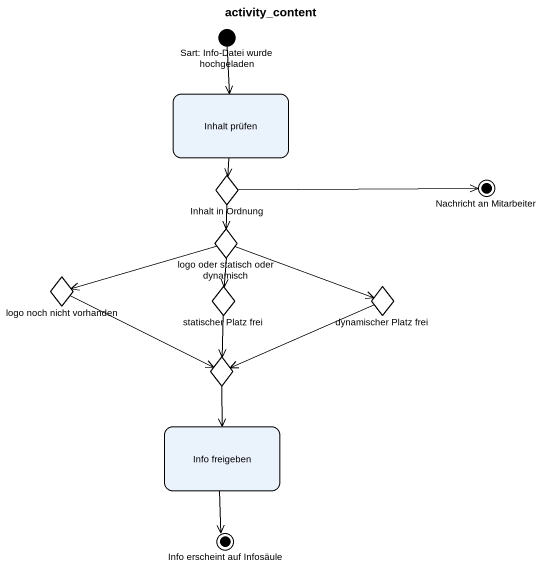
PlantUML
@startuml
title activity_content
hide empty description
state "Sart: Info-Datei wurde hochgeladen" as Sart_Info_Datei_wurde <<start>>
state "Inhalt prüfen" as Inhalt_prüfen
state "Inhalt in Ordnung" as Inhalt_in_Ordnung <<choice>>
state "Nachricht an Mitarbeiter" as Nachricht_an_Mitarbeiter <<end>>
state "logo oder statisch oder dynamisch" as logo_oder_statisch_oder <<choice>>
state "logo noch nicht vorhanden" as logo_noch_nicht_vorhanden <<choice>>
state "statischer Platz frei" as statischer_Platz_frei <<choice>>
state "dynamischer Platz frei" as dynamischer_Platz_frei <<choice>>
state choice1 <<choice>>
state "Info freigeben" as Info_freigeben
state "Info erscheint auf Infosäule" as Info_erscheint_auf_Infosäule <<end>>
Sart_Info_Datei_wurde --> Inhalt_prüfen
Inhalt_prüfen --> Inhalt_in_Ordnung
Inhalt_in_Ordnung -right-> Nachricht_an_Mitarbeiter
Inhalt_in_Ordnung --> logo_oder_statisch_oder
logo_oder_statisch_oder -left-> logo_noch_nicht_vorhanden
logo_oder_statisch_oder --> statischer_Platz_frei
logo_oder_statisch_oder -right-> dynamischer_Platz_frei
logo_noch_nicht_vorhanden -right-> choice1
statischer_Platz_frei --> choice1
dynamischer_Platz_frei -left-> choice1
choice1 --> Info_freigeben
Info_freigeben --> Info_erscheint_auf_Infosäule
@enduml
